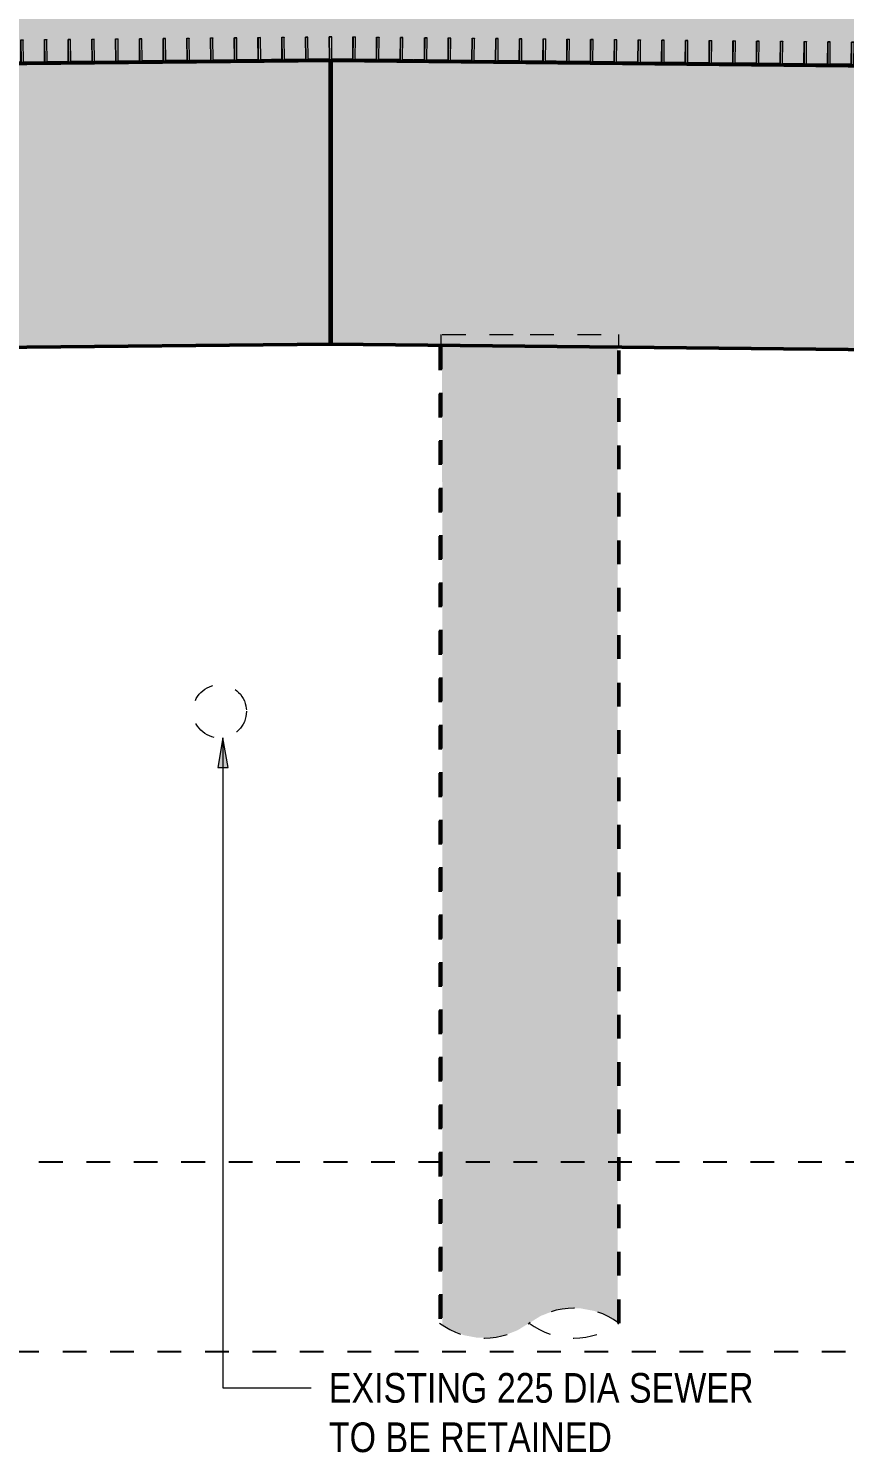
# Model space of a CAD drawing. Header units: metres. Extents: x -1693 to -1567, y 3 to 23.
# Drawn here: x -1625.35 to -1621.91, y 13.22 to 19.23 of the extents above; entities that cross this region are included whole.
import ezdxf

# ---------------------------------------------------------------- set-up
doc = ezdxf.new("R2010")
doc.units = ezdxf.units.M
doc.linetypes.add('Dash dot', pattern=[0.015875, 0.00635, -0.004763, 0, -0.004763])
doc.linetypes.add('JacobsDash', pattern=[0.0045, 0.003, -0.0015])
for name, color, linetype, lineweight in [('BRIDGE-ABUTMENT-CONC', 7, 'Continuous', 50), ('D-BDGE', 7, 'Continuous', 13), ('D-BDGE-FLOOR', 7, 'Continuous', 50), ('D-BDGE-FLOOR-PAT', 7, 'Continuous', 50), ('D-BDGE-FNDN-PILE-CONC', 7, 'Continuous', 50), ('D-BDGE-LINE', 7, 'Continuous', 9), ('D-ENHA-TEXT', 7, 'Continuous', 9)]:
    doc.layers.add(name, color=color, linetype=linetype, lineweight=lineweight)
for name, color, linetype, lineweight, true_color in [('BRIDGE-FRAMING-LINE-18-HID', 7, 'Continuous', 13, 0x8c8cc6), ('D-BDGE-FNDN', 7, 'Continuous', 13, 0x8c8cc6), ('D-BDGE-FNDN-LINES-18-HID', 7, 'Continuous', 13, 0x8c8cc6), ('D-BDGE-FRAMING', 7, 'Continuous', 13, 0x8c8cc6)]:
    doc.layers.add(name, color=color, linetype=linetype, lineweight=lineweight, true_color=true_color)
doc.styles.add('Arial Narrow', font='ARIALN.TTF', dxfattribs={"height": 0.125})

# ---------------------------------------------------------------- blocks, each defined once
blk = doc.blocks.new('01_SFO_FRP_Pile_CastInPlace_CS - CAST-IN-PLACE PILE - 0750-V50-DRG-2871022 - SECTION 3')
at = {"layer": 'D-BDGE-FNDN', "linetype": 'JacobsDash', "lineweight": 18, "true_color": 0xe1e1e1}
for points in [[(-1666.8674, 13.7083), (-1666.8115, 13.7083), (-1666.7548, 13.7189), (-1666.7009, 13.7398), (-1666.6476, 13.7728), (-1666.6476, 17.8885), (-1667.0185, 17.8922), (-1667.0185, 17.8922), (-1667.0182, 13.7634), (-1666.9801, 13.7398), (-1666.9262, 13.7189), (-1666.8694, 13.7083)], [(-1666.6476, 13.7728), (-1666.6026, 13.8006), (-1666.5487, 13.8215), (-1666.4919, 13.8321), (-1666.4341, 13.8321), (-1666.3773, 13.8215), (-1666.3233, 13.8006), (-1666.2786, 13.7729), (-1666.2786, 13.7729), (-1666.2791, 17.8847), (-1666.6476, 17.8884), (-1666.6476, 13.8006)]]:
    blk.add_hatch(color=254, dxfattribs=at).paths.add_polyline_path(points)
at = {"layer": 'D-BDGE-FNDN-LINES-18-HID', "color": 252, "linetype": 'JacobsDash', "lineweight": 18, "true_color": 0x888888}
for p, q in [((-1667.0236, 17.9381), (-1667.0236, 17.8923)), ((-1667.0191, 17.9381), (-1666.6476, 17.9381)), ((-1666.6476, 17.9381), (-1666.2781, 17.9381)), ((-1666.2736, 17.8848), (-1666.2736, 17.9381))]:
    blk.add_line(p, q, dxfattribs=at)
at = {"layer": 'D-BDGE-FNDN-PILE-CONC', "color": 252, "linetype": 'JacobsDash', "true_color": 0x888888}
for p, q in [((-1667.0236, 17.8923), (-1667.0236, 13.7667)), ((-1666.2736, 13.7702), (-1666.2736, 17.8848))]:
    blk.add_line(p, q, dxfattribs=at)
blk = doc.blocks.new('07_STR_DPS_PermadecPanel - 07_STR_DPS_PermadecPanel-V74-DRG-2871022 - SECTION 3')
at = {"layer": 'BRIDGE-FRAMING-LINE-18-HID', "color": 7, "linetype": 'JacobsDash'}
for p, q in [((-1668.8954, 19.1792), (-1668.8854, 19.1793)), ((-1668.8945, 19.0862), (-1668.8954, 19.1792)), ((-1668.8954, 19.1792), (-1668.8949, 19.1785)), ((-1668.8854, 19.1793), (-1668.8849, 19.1786)), ((-1668.7954, 19.1802), (-1668.7854, 19.1803)), ((-1668.7945, 19.0872), (-1668.7954, 19.1802)), ((-1668.7954, 19.1802), (-1668.7949, 19.1795)), ((-1668.7854, 19.1803), (-1668.7849, 19.1796)), ((-1668.6954, 19.1812), (-1668.6854, 19.1813)), ((-1668.6945, 19.0882), (-1668.6954, 19.1812)), ((-1668.6954, 19.1812), (-1668.6949, 19.1805)), ((-1668.6854, 19.1813), (-1668.6849, 19.1806)), ((-1668.5954, 19.1822), (-1668.5854, 19.1823)), ((-1668.5945, 19.0892), (-1668.5954, 19.1822)), ((-1668.5954, 19.1822), (-1668.5949, 19.1815)), ((-1668.5854, 19.1823), (-1668.5849, 19.1816)), ((-1668.4955, 19.1831), (-1668.4855, 19.1832)), ((-1668.4945, 19.0902), (-1668.4955, 19.1831)), ((-1668.4955, 19.1831), (-1668.495, 19.1825)), ((-1668.4855, 19.1832), (-1668.485, 19.1826)), ((-1668.3955, 19.1841), (-1668.3855, 19.1842)), ((-1668.3945, 19.0912), (-1668.3955, 19.1841)), ((-1668.3955, 19.1841), (-1668.395, 19.1835)), ((-1668.3855, 19.1842), (-1668.385, 19.1836)), ((-1668.9395, 19.0857), (-1668.8945, 19.0862)), ((-1668.9394, 19.0797), (-1668.9395, 19.0857)), ((-1668.9395, 19.0857), (-1668.939, 19.0851)), ((-1668.9391, 19.0793), (-1668.9394, 19.0797)), ((-1668.9389, 19.0791), (-1668.939, 19.0792)), ((-1668.8945, 19.0862), (-1668.894, 19.0856)), ((-1668.884, 19.0863), (-1668.7945, 19.0872)), ((-1668.7945, 19.0872), (-1668.794, 19.0865)), ((-1668.784, 19.0873), (-1668.6945, 19.0882)), ((-1668.6945, 19.0882), (-1668.694, 19.0875)), ((-1668.684, 19.0883), (-1668.5945, 19.0892)), ((-1668.5945, 19.0892), (-1668.594, 19.0885)), ((-1668.584, 19.0893), (-1668.4945, 19.0902)), ((-1668.4945, 19.0902), (-1668.494, 19.0895)), ((-1668.484, 19.0903), (-1668.3945, 19.0912)), ((-1668.3945, 19.0912), (-1668.394, 19.0905)), ((-1668.384, 19.0913), (-1668.3395, 19.0917)), ((-1668.3395, 19.0917), (-1668.339, 19.0911))]:
    blk.add_line(p, q, dxfattribs=at)
at = {"layer": 'D-BDGE-FRAMING', "color": 7}
for p, q in [((-1668.8849, 19.1786), (-1668.8949, 19.1785)), ((-1668.8949, 19.1785), (-1668.894, 19.0856)), ((-1668.884, 19.0857), (-1668.8849, 19.1786)), ((-1668.7849, 19.1796), (-1668.7949, 19.1795)), ((-1668.7949, 19.1795), (-1668.794, 19.0865)), ((-1668.784, 19.0866), (-1668.7849, 19.1796)), ((-1668.6849, 19.1806), (-1668.6949, 19.1805)), ((-1668.6949, 19.1805), (-1668.694, 19.0875)), ((-1668.684, 19.0876), (-1668.6849, 19.1806)), ((-1668.5849, 19.1816), (-1668.5949, 19.1815)), ((-1668.5949, 19.1815), (-1668.594, 19.0885)), ((-1668.584, 19.0886), (-1668.5849, 19.1816)), ((-1668.485, 19.1826), (-1668.495, 19.1825)), ((-1668.495, 19.1825), (-1668.494, 19.0895)), ((-1668.484, 19.0896), (-1668.485, 19.1826)), ((-1668.385, 19.1836), (-1668.395, 19.1835)), ((-1668.395, 19.1835), (-1668.394, 19.0905)), ((-1668.384, 19.0906), (-1668.385, 19.1836)), ((-1668.894, 19.0856), (-1668.939, 19.0851)), ((-1668.939, 19.0851), (-1668.9389, 19.0791)), ((-1668.9389, 19.0791), (-1668.339, 19.0851)), ((-1668.794, 19.0865), (-1668.884, 19.0857)), ((-1668.694, 19.0875), (-1668.784, 19.0866)), ((-1668.594, 19.0885), (-1668.684, 19.0876)), ((-1668.494, 19.0895), (-1668.584, 19.0886)), ((-1668.394, 19.0905), (-1668.484, 19.0896)), ((-1668.339, 19.0911), (-1668.384, 19.0906)), ((-1668.339, 19.0851), (-1668.339, 19.0911))]:
    blk.add_line(p, q, dxfattribs=at)
blk = doc.blocks.new('07_STR_DPS_PermadecPanel - 07_STR_DPS_PermadecPanel-V75-DRG-2871022 - SECTION 3')
at = {"layer": 'BRIDGE-FRAMING-LINE-18-HID', "color": 7, "linetype": 'JacobsDash'}
for p, q in [((-1668.295, 19.1852), (-1668.285, 19.1853)), ((-1668.2941, 19.0922), (-1668.295, 19.1852)), ((-1668.295, 19.1852), (-1668.2945, 19.1845)), ((-1668.285, 19.1853), (-1668.2845, 19.1846)), ((-1668.1951, 19.1862), (-1668.1851, 19.1863)), ((-1668.1941, 19.0932), (-1668.1951, 19.1862)), ((-1668.1951, 19.1862), (-1668.1945, 19.1855)), ((-1668.1851, 19.1863), (-1668.1845, 19.1856)), ((-1668.0951, 19.1872), (-1668.0851, 19.1873)), ((-1668.0941, 19.0942), (-1668.0951, 19.1872)), ((-1668.0951, 19.1872), (-1668.0946, 19.1865)), ((-1668.0851, 19.1873), (-1668.0846, 19.1866)), ((-1667.9951, 19.1882), (-1667.9851, 19.1883)), ((-1667.9941, 19.0952), (-1667.9951, 19.1882)), ((-1667.9951, 19.1882), (-1667.9946, 19.1875)), ((-1667.9851, 19.1883), (-1667.9846, 19.1876)), ((-1667.8951, 19.1892), (-1667.8851, 19.1893)), ((-1667.8941, 19.0962), (-1667.8951, 19.1892)), ((-1667.8951, 19.1892), (-1667.8946, 19.1885)), ((-1667.8851, 19.1893), (-1667.8846, 19.1886)), ((-1667.7951, 19.1901), (-1667.7851, 19.1902)), ((-1667.7941, 19.0972), (-1667.7951, 19.1901)), ((-1667.7951, 19.1901), (-1667.7946, 19.1895)), ((-1667.7851, 19.1902), (-1667.7846, 19.1896)), ((-1668.3391, 19.0917), (-1668.2941, 19.0922)), ((-1668.2941, 19.0922), (-1668.2936, 19.0916)), ((-1668.2836, 19.0923), (-1668.1941, 19.0932)), ((-1668.1941, 19.0932), (-1668.1936, 19.0925)), ((-1668.1836, 19.0933), (-1668.0941, 19.0942)), ((-1668.0941, 19.0942), (-1668.0936, 19.0935)), ((-1668.0836, 19.0943), (-1667.9941, 19.0952)), ((-1667.9941, 19.0952), (-1667.9936, 19.0945)), ((-1667.9836, 19.0953), (-1667.8941, 19.0962)), ((-1667.8941, 19.0962), (-1667.8936, 19.0955)), ((-1667.8836, 19.0963), (-1667.7941, 19.0972)), ((-1667.7941, 19.0972), (-1667.7936, 19.0965)), ((-1667.7836, 19.0973), (-1667.7391, 19.0977)), ((-1667.7391, 19.0977), (-1667.7386, 19.0971)), ((-1668.3391, 19.0857), (-1668.3391, 19.0917)), ((-1668.3391, 19.0917), (-1668.3386, 19.0911)), ((-1668.3386, 19.0851), (-1668.3389, 19.0856))]:
    blk.add_line(p, q, dxfattribs=at)
at = {"layer": 'D-BDGE-FRAMING', "color": 7}
for p, q in [((-1668.2845, 19.1846), (-1668.2945, 19.1845)), ((-1668.2945, 19.1845), (-1668.2936, 19.0916)), ((-1668.2836, 19.0917), (-1668.2845, 19.1846)), ((-1668.1845, 19.1856), (-1668.1945, 19.1855)), ((-1668.1945, 19.1855), (-1668.1936, 19.0925)), ((-1668.1836, 19.0926), (-1668.1845, 19.1856)), ((-1668.0846, 19.1866), (-1668.0946, 19.1865)), ((-1668.0946, 19.1865), (-1668.0936, 19.0935)), ((-1668.0836, 19.0936), (-1668.0846, 19.1866)), ((-1667.9846, 19.1876), (-1667.9946, 19.1875)), ((-1667.9946, 19.1875), (-1667.9936, 19.0945)), ((-1667.9836, 19.0946), (-1667.9846, 19.1876)), ((-1667.8846, 19.1886), (-1667.8946, 19.1885)), ((-1667.8946, 19.1885), (-1667.8936, 19.0955)), ((-1667.8836, 19.0956), (-1667.8846, 19.1886)), ((-1667.7846, 19.1896), (-1667.7946, 19.1895)), ((-1667.7946, 19.1895), (-1667.7936, 19.0965)), ((-1667.7836, 19.0966), (-1667.7846, 19.1896)), ((-1668.1936, 19.0925), (-1668.2836, 19.0917)), ((-1668.0936, 19.0935), (-1668.1836, 19.0926)), ((-1667.9936, 19.0945), (-1668.0836, 19.0936)), ((-1667.8936, 19.0955), (-1667.9836, 19.0946)), ((-1667.7936, 19.0965), (-1667.8836, 19.0956)), ((-1667.7386, 19.0971), (-1667.7836, 19.0966)), ((-1667.7386, 19.0911), (-1667.7386, 19.0971)), ((-1668.2936, 19.0916), (-1668.3386, 19.0911)), ((-1668.3386, 19.0851), (-1667.7386, 19.0911)), ((-1668.3386, 19.0911), (-1668.3386, 19.0851))]:
    blk.add_line(p, q, dxfattribs=at)
blk = doc.blocks.new('07_STR_DPS_PermadecPanel - 07_STR_DPS_PermadecPanel-V76-DRG-2871022 - SECTION 3')
at = {"layer": 'BRIDGE-FRAMING-LINE-18-HID', "color": 7, "linetype": 'JacobsDash'}
for p, q in [((-1667.0935, 19.0962), (-1667.0925, 19.1892)), ((-1667.0925, 19.1892), (-1667.0825, 19.1891)), ((-1667.0925, 19.1892), (-1667.092, 19.1885)), ((-1667.0825, 19.1891), (-1667.082, 19.1884)), ((-1666.9935, 19.0952), (-1666.9925, 19.1882)), ((-1666.9925, 19.1882), (-1666.9825, 19.1881)), ((-1666.9925, 19.1882), (-1666.992, 19.1875)), ((-1666.9825, 19.1881), (-1666.982, 19.1874)), ((-1666.8935, 19.0942), (-1666.8926, 19.1872)), ((-1666.8926, 19.1872), (-1666.8826, 19.1871)), ((-1666.8926, 19.1872), (-1666.892, 19.1865)), ((-1666.8826, 19.1871), (-1666.882, 19.1864)), ((-1666.7935, 19.0932), (-1666.7926, 19.1862)), ((-1666.7926, 19.1862), (-1666.7826, 19.1861)), ((-1666.7926, 19.1862), (-1666.792, 19.1855)), ((-1666.7826, 19.1861), (-1666.782, 19.1854)), ((-1666.6935, 19.0922), (-1666.6926, 19.1852)), ((-1666.6926, 19.1852), (-1666.6826, 19.1851)), ((-1666.6926, 19.1852), (-1666.6921, 19.1845)), ((-1666.6826, 19.1851), (-1666.6821, 19.1844)), ((-1666.5935, 19.0912), (-1666.5926, 19.1842)), ((-1666.5926, 19.1842), (-1666.5826, 19.1841)), ((-1666.5926, 19.1842), (-1666.5921, 19.1835)), ((-1666.5826, 19.1841), (-1666.5821, 19.1834)), ((-1667.1385, 19.0906), (-1667.1385, 19.0966)), ((-1667.1385, 19.0966), (-1667.0935, 19.0962)), ((-1667.1385, 19.0966), (-1667.138, 19.096)), ((-1667.0935, 19.0962), (-1667.093, 19.0955)), ((-1667.083, 19.0961), (-1666.9935, 19.0952)), ((-1666.9935, 19.0952), (-1666.993, 19.0945)), ((-1666.983, 19.0951), (-1666.8935, 19.0942)), ((-1666.8935, 19.0942), (-1666.893, 19.0935)), ((-1666.883, 19.0941), (-1666.7935, 19.0932)), ((-1666.7935, 19.0932), (-1666.793, 19.0925)), ((-1666.783, 19.0931), (-1666.6935, 19.0922)), ((-1666.6935, 19.0922), (-1666.693, 19.0915)), ((-1666.683, 19.0921), (-1666.5935, 19.0912)), ((-1667.138, 19.09), (-1667.1385, 19.0906)), ((-1666.5935, 19.0912), (-1666.593, 19.0905)), ((-1666.583, 19.0911), (-1666.5385, 19.0906)), ((-1666.5385, 19.0906), (-1666.538, 19.09))]:
    blk.add_line(p, q, dxfattribs=at)
at = {"layer": 'D-BDGE-FRAMING', "color": 7}
for p, q in [((-1667.092, 19.1885), (-1667.093, 19.0955)), ((-1667.082, 19.1884), (-1667.092, 19.1885)), ((-1667.083, 19.0954), (-1667.082, 19.1884)), ((-1666.992, 19.1875), (-1666.993, 19.0945)), ((-1666.982, 19.1874), (-1666.992, 19.1875)), ((-1666.983, 19.0944), (-1666.982, 19.1874)), ((-1666.892, 19.1865), (-1666.893, 19.0935)), ((-1666.882, 19.1864), (-1666.892, 19.1865)), ((-1666.883, 19.0934), (-1666.882, 19.1864)), ((-1666.792, 19.1855), (-1666.793, 19.0925)), ((-1666.782, 19.1854), (-1666.792, 19.1855)), ((-1666.783, 19.0924), (-1666.782, 19.1854)), ((-1666.6921, 19.1845), (-1666.693, 19.0915)), ((-1666.6821, 19.1844), (-1666.6921, 19.1845)), ((-1666.683, 19.0914), (-1666.6821, 19.1844)), ((-1666.5921, 19.1835), (-1666.593, 19.0905)), ((-1666.5821, 19.1834), (-1666.5921, 19.1835)), ((-1666.583, 19.0904), (-1666.5821, 19.1834)), ((-1667.093, 19.0955), (-1667.138, 19.096)), ((-1667.138, 19.096), (-1667.138, 19.09)), ((-1666.993, 19.0945), (-1667.083, 19.0954)), ((-1666.893, 19.0935), (-1666.983, 19.0944)), ((-1666.793, 19.0925), (-1666.883, 19.0934)), ((-1666.693, 19.0915), (-1666.783, 19.0924)), ((-1667.138, 19.09), (-1666.538, 19.084)), ((-1666.593, 19.0905), (-1666.683, 19.0914)), ((-1666.538, 19.09), (-1666.583, 19.0904)), ((-1666.538, 19.084), (-1666.538, 19.09))]:
    blk.add_line(p, q, dxfattribs=at)
blk = doc.blocks.new('07_STR_DPS_PermadecPanel - 07_STR_DPS_PermadecPanel-V77-DRG-2871022 - SECTION 3')
at = {"layer": 'BRIDGE-FRAMING-LINE-18-HID', "color": 7, "linetype": 'JacobsDash'}
for p, q in [((-1666.4935, 19.0902), (-1666.4926, 19.1832)), ((-1666.4926, 19.1832), (-1666.4826, 19.1831)), ((-1666.4926, 19.1832), (-1666.4921, 19.1825)), ((-1666.4826, 19.1831), (-1666.4821, 19.1824)), ((-1666.3935, 19.0892), (-1666.3926, 19.1822)), ((-1666.3926, 19.1822), (-1666.3826, 19.1821)), ((-1666.3926, 19.1822), (-1666.3921, 19.1815)), ((-1666.3826, 19.1821), (-1666.3821, 19.1814)), ((-1666.2935, 19.0882), (-1666.2926, 19.1812)), ((-1666.2926, 19.1812), (-1666.2826, 19.1811)), ((-1666.2926, 19.1812), (-1666.2921, 19.1805)), ((-1666.2826, 19.1811), (-1666.2821, 19.1804)), ((-1666.1935, 19.0872), (-1666.1926, 19.1802)), ((-1666.1926, 19.1802), (-1666.1826, 19.1801)), ((-1666.1926, 19.1802), (-1666.1921, 19.1795)), ((-1666.1826, 19.1801), (-1666.1821, 19.1794)), ((-1666.0935, 19.0862), (-1666.0926, 19.1792)), ((-1666.0926, 19.1792), (-1666.0826, 19.1791)), ((-1666.0926, 19.1792), (-1666.0921, 19.1785)), ((-1666.0826, 19.1791), (-1666.0821, 19.1784)), ((-1665.9935, 19.0852), (-1665.9926, 19.1782)), ((-1665.9926, 19.1782), (-1665.9826, 19.1781)), ((-1665.9926, 19.1782), (-1665.9921, 19.1775)), ((-1665.9826, 19.1781), (-1665.9821, 19.1774)), ((-1666.5386, 19.0846), (-1666.5385, 19.0906)), ((-1666.538, 19.084), (-1666.5386, 19.0846)), ((-1666.5385, 19.0906), (-1666.4935, 19.0902)), ((-1666.5385, 19.0906), (-1666.538, 19.09)), ((-1666.4935, 19.0902), (-1666.493, 19.0895)), ((-1666.483, 19.0901), (-1666.3935, 19.0892)), ((-1666.3935, 19.0892), (-1666.393, 19.0885)), ((-1666.383, 19.0891), (-1666.2935, 19.0882)), ((-1666.2935, 19.0882), (-1666.293, 19.0875)), ((-1666.283, 19.0881), (-1666.1935, 19.0872)), ((-1666.1935, 19.0872), (-1666.193, 19.0865)), ((-1666.183, 19.0871), (-1666.0935, 19.0862)), ((-1666.0935, 19.0862), (-1666.093, 19.0855)), ((-1666.083, 19.0861), (-1665.9935, 19.0852)), ((-1665.9935, 19.0852), (-1665.993, 19.0845)), ((-1665.983, 19.0851), (-1665.9385, 19.0846)), ((-1665.9385, 19.0846), (-1665.938, 19.084))]:
    blk.add_line(p, q, dxfattribs=at)
at = {"layer": 'D-BDGE-FRAMING', "color": 7}
for p, q in [((-1666.4921, 19.1825), (-1666.493, 19.0895)), ((-1666.4821, 19.1824), (-1666.4921, 19.1825)), ((-1666.483, 19.0894), (-1666.4821, 19.1824)), ((-1666.3921, 19.1815), (-1666.393, 19.0885)), ((-1666.3821, 19.1814), (-1666.3921, 19.1815)), ((-1666.383, 19.0884), (-1666.3821, 19.1814)), ((-1666.2921, 19.1805), (-1666.293, 19.0875)), ((-1666.2821, 19.1804), (-1666.2921, 19.1805)), ((-1666.283, 19.0874), (-1666.2821, 19.1804)), ((-1666.1921, 19.1795), (-1666.193, 19.0865)), ((-1666.1821, 19.1794), (-1666.1921, 19.1795)), ((-1666.183, 19.0864), (-1666.1821, 19.1794)), ((-1666.0921, 19.1785), (-1666.093, 19.0855)), ((-1666.0821, 19.1784), (-1666.0921, 19.1785)), ((-1666.083, 19.0854), (-1666.0821, 19.1784)), ((-1665.9921, 19.1775), (-1665.993, 19.0845)), ((-1665.9821, 19.1774), (-1665.9921, 19.1775)), ((-1665.983, 19.0844), (-1665.9821, 19.1774)), ((-1666.493, 19.0895), (-1666.538, 19.09)), ((-1666.538, 19.09), (-1666.538, 19.084)), ((-1666.538, 19.084), (-1665.9381, 19.078)), ((-1666.393, 19.0885), (-1666.483, 19.0894)), ((-1666.293, 19.0875), (-1666.383, 19.0884)), ((-1666.193, 19.0865), (-1666.283, 19.0874)), ((-1666.093, 19.0855), (-1666.183, 19.0864)), ((-1665.993, 19.0845), (-1666.083, 19.0854)), ((-1665.938, 19.084), (-1665.983, 19.0844)), ((-1665.9381, 19.078), (-1665.938, 19.084))]:
    blk.add_line(p, q, dxfattribs=at)
blk = doc.blocks.new('07_STR_DPS_PermadecPanel - 07_STR_DPS_PermadecPanel-V78-DRG-2871022 - SECTION 3')
at = {"layer": 'BRIDGE-FRAMING-LINE-18-HID', "color": 7, "linetype": 'JacobsDash'}
for p, q in [((-1665.8935, 19.0842), (-1665.8926, 19.1772)), ((-1665.8926, 19.1772), (-1665.8826, 19.1771)), ((-1665.8926, 19.1772), (-1665.8921, 19.1765)), ((-1665.8826, 19.1771), (-1665.8821, 19.1764)), ((-1665.7935, 19.0832), (-1665.7926, 19.1762)), ((-1665.7926, 19.1762), (-1665.7826, 19.1761)), ((-1665.7926, 19.1762), (-1665.7921, 19.1755)), ((-1665.7826, 19.1761), (-1665.7821, 19.1754)), ((-1665.6935, 19.0822), (-1665.6926, 19.1752)), ((-1665.6926, 19.1752), (-1665.6826, 19.1751)), ((-1665.6926, 19.1752), (-1665.6921, 19.1745)), ((-1665.6826, 19.1751), (-1665.6821, 19.1744)), ((-1665.5936, 19.0812), (-1665.5926, 19.1742)), ((-1665.5926, 19.1742), (-1665.5826, 19.1741)), ((-1665.5926, 19.1742), (-1665.5921, 19.1735)), ((-1665.5826, 19.1741), (-1665.5821, 19.1734)), ((-1665.4936, 19.0802), (-1665.4926, 19.1732)), ((-1665.4926, 19.1732), (-1665.4826, 19.1731)), ((-1665.4926, 19.1732), (-1665.4921, 19.1725)), ((-1665.4826, 19.1731), (-1665.4821, 19.1724)), ((-1665.3936, 19.0792), (-1665.3926, 19.1722)), ((-1665.3926, 19.1722), (-1665.3826, 19.1721)), ((-1665.3926, 19.1722), (-1665.3921, 19.1715)), ((-1665.3826, 19.1721), (-1665.3821, 19.1714)), ((-1665.9386, 19.0786), (-1665.9385, 19.0846)), ((-1665.9381, 19.078), (-1665.9386, 19.0786)), ((-1665.9385, 19.0846), (-1665.8935, 19.0842)), ((-1665.9385, 19.0846), (-1665.938, 19.084)), ((-1665.8935, 19.0842), (-1665.893, 19.0835)), ((-1665.883, 19.0841), (-1665.7935, 19.0832)), ((-1665.7935, 19.0832), (-1665.793, 19.0825)), ((-1665.783, 19.0831), (-1665.6935, 19.0822)), ((-1665.6935, 19.0822), (-1665.693, 19.0815)), ((-1665.683, 19.0821), (-1665.5936, 19.0812)), ((-1665.5936, 19.0812), (-1665.593, 19.0805)), ((-1665.583, 19.0811), (-1665.4936, 19.0802)), ((-1665.4936, 19.0802), (-1665.493, 19.0795)), ((-1665.483, 19.0801), (-1665.3936, 19.0792)), ((-1665.3936, 19.0792), (-1665.393, 19.0785)), ((-1665.383, 19.0791), (-1665.3386, 19.0786)), ((-1665.3386, 19.0786), (-1665.338, 19.078))]:
    blk.add_line(p, q, dxfattribs=at)
at = {"layer": 'D-BDGE-FRAMING', "color": 7}
for p, q in [((-1665.8921, 19.1765), (-1665.893, 19.0835)), ((-1665.8821, 19.1764), (-1665.8921, 19.1765)), ((-1665.883, 19.0834), (-1665.8821, 19.1764)), ((-1665.7921, 19.1755), (-1665.793, 19.0825)), ((-1665.7821, 19.1754), (-1665.7921, 19.1755)), ((-1665.783, 19.0824), (-1665.7821, 19.1754)), ((-1665.6921, 19.1745), (-1665.693, 19.0815)), ((-1665.6821, 19.1744), (-1665.6921, 19.1745)), ((-1665.683, 19.0814), (-1665.6821, 19.1744)), ((-1665.5921, 19.1735), (-1665.593, 19.0805)), ((-1665.5821, 19.1734), (-1665.5921, 19.1735)), ((-1665.583, 19.0804), (-1665.5821, 19.1734)), ((-1665.4921, 19.1725), (-1665.493, 19.0795)), ((-1665.4821, 19.1724), (-1665.4921, 19.1725)), ((-1665.483, 19.0794), (-1665.4821, 19.1724)), ((-1665.3921, 19.1715), (-1665.393, 19.0785)), ((-1665.3821, 19.1714), (-1665.3921, 19.1715)), ((-1665.383, 19.0784), (-1665.3821, 19.1714)), ((-1665.938, 19.084), (-1665.9381, 19.078)), ((-1665.9381, 19.078), (-1665.3381, 19.072)), ((-1665.893, 19.0835), (-1665.938, 19.084)), ((-1665.793, 19.0825), (-1665.883, 19.0834)), ((-1665.693, 19.0815), (-1665.783, 19.0824)), ((-1665.593, 19.0805), (-1665.683, 19.0814)), ((-1665.493, 19.0795), (-1665.583, 19.0804)), ((-1665.393, 19.0785), (-1665.483, 19.0794)), ((-1665.338, 19.078), (-1665.383, 19.0784)), ((-1665.3381, 19.072), (-1665.338, 19.078))]:
    blk.add_line(p, q, dxfattribs=at)
blk = doc.blocks.new('07_STR_DPS_PermadecPanel - 07_STR_DPS_PermadecPanel-V79-DRG-2871022 - SECTION 3')
at = {"layer": 'BRIDGE-FRAMING-LINE-18-HID', "color": 7, "linetype": 'JacobsDash'}
for p, q in [((-1665.2936, 19.0782), (-1665.2926, 19.1712)), ((-1665.2926, 19.1712), (-1665.2826, 19.1711)), ((-1665.2926, 19.1712), (-1665.2921, 19.1705)), ((-1665.2826, 19.1711), (-1665.2821, 19.1704)), ((-1665.1936, 19.0772), (-1665.1926, 19.1702)), ((-1665.1926, 19.1702), (-1665.1826, 19.1701)), ((-1665.1926, 19.1702), (-1665.1921, 19.1695)), ((-1665.1826, 19.1701), (-1665.1821, 19.1694)), ((-1665.0936, 19.0762), (-1665.0926, 19.1692)), ((-1665.0926, 19.1692), (-1665.0826, 19.1691)), ((-1665.0926, 19.1692), (-1665.0921, 19.1685)), ((-1665.0826, 19.1691), (-1665.0821, 19.1684)), ((-1664.9936, 19.0752), (-1664.9927, 19.1682)), ((-1664.9927, 19.1682), (-1664.9827, 19.1681)), ((-1664.9927, 19.1682), (-1664.9921, 19.1675)), ((-1664.9827, 19.1681), (-1664.9821, 19.1674)), ((-1664.8936, 19.0742), (-1664.8927, 19.1672)), ((-1664.8927, 19.1672), (-1664.8827, 19.1671)), ((-1664.8927, 19.1672), (-1664.8921, 19.1665)), ((-1664.8827, 19.1671), (-1664.8821, 19.1664)), ((-1664.7936, 19.0732), (-1664.7927, 19.1662)), ((-1664.7927, 19.1662), (-1664.7827, 19.1661)), ((-1664.7927, 19.1662), (-1664.7921, 19.1655)), ((-1664.7827, 19.1661), (-1664.7821, 19.1654)), ((-1665.3386, 19.0726), (-1665.3386, 19.0786)), ((-1665.3386, 19.0786), (-1665.2936, 19.0782)), ((-1665.3386, 19.0786), (-1665.338, 19.078)), ((-1665.3381, 19.072), (-1665.3386, 19.0726)), ((-1665.2936, 19.0782), (-1665.293, 19.0775)), ((-1665.283, 19.0781), (-1665.1936, 19.0772)), ((-1665.1936, 19.0772), (-1665.1931, 19.0765)), ((-1665.183, 19.0771), (-1665.0936, 19.0762)), ((-1665.0936, 19.0762), (-1665.0931, 19.0755)), ((-1665.0831, 19.0761), (-1664.9936, 19.0752)), ((-1664.9936, 19.0752), (-1664.9931, 19.0745)), ((-1664.9831, 19.0751), (-1664.8936, 19.0742)), ((-1664.8936, 19.0742), (-1664.8931, 19.0735)), ((-1664.8831, 19.0741), (-1664.7936, 19.0732)), ((-1664.7936, 19.0732), (-1664.7931, 19.0725)), ((-1664.7831, 19.0731), (-1664.7386, 19.0726)), ((-1664.7386, 19.0726), (-1664.7381, 19.072))]:
    blk.add_line(p, q, dxfattribs=at)
at = {"layer": 'D-BDGE-FRAMING', "color": 7}
for p, q in [((-1665.2921, 19.1705), (-1665.293, 19.0775)), ((-1665.2821, 19.1704), (-1665.2921, 19.1705)), ((-1665.283, 19.0774), (-1665.2821, 19.1704)), ((-1665.1921, 19.1695), (-1665.1931, 19.0765)), ((-1665.1821, 19.1694), (-1665.1921, 19.1695)), ((-1665.1831, 19.0764), (-1665.1821, 19.1694)), ((-1665.0921, 19.1685), (-1665.0931, 19.0755)), ((-1665.0821, 19.1684), (-1665.0921, 19.1685)), ((-1665.0831, 19.0754), (-1665.0821, 19.1684)), ((-1664.9921, 19.1675), (-1664.9931, 19.0745)), ((-1664.9821, 19.1674), (-1664.9921, 19.1675)), ((-1664.9831, 19.0744), (-1664.9821, 19.1674)), ((-1664.8921, 19.1665), (-1664.8931, 19.0735)), ((-1664.8821, 19.1664), (-1664.8921, 19.1665)), ((-1664.8831, 19.0734), (-1664.8821, 19.1664)), ((-1664.7921, 19.1655), (-1664.7931, 19.0725)), ((-1664.7821, 19.1654), (-1664.7921, 19.1655)), ((-1664.7831, 19.0724), (-1664.7821, 19.1654)), ((-1665.338, 19.078), (-1665.3381, 19.072)), ((-1665.3381, 19.072), (-1664.7381, 19.066)), ((-1665.293, 19.0775), (-1665.338, 19.078)), ((-1665.1931, 19.0765), (-1665.283, 19.0774)), ((-1665.0931, 19.0755), (-1665.1831, 19.0764)), ((-1664.9931, 19.0745), (-1665.0831, 19.0754)), ((-1664.8931, 19.0735), (-1664.9831, 19.0744)), ((-1664.7931, 19.0725), (-1664.8831, 19.0734)), ((-1664.7381, 19.072), (-1664.7831, 19.0724)), ((-1664.7381, 19.066), (-1664.7381, 19.072))]:
    blk.add_line(p, q, dxfattribs=at)
blk = doc.blocks.new('CS_DET_Pile-Column_BreakLine - Tubular BreakLine-5609781-DRG-2871022 - SECTION 3')
at = {"layer": 'D-BDGE-LINE', "color": 8, "linetype": 'JacobsDash', "lineweight": 18, "true_color": 0x808080}
for centre, start, end in [((-1666.463, 13.5201), 52.95733, 127.04267), ((-1666.8405, 14.0203), 232.95733, 307.04267), ((-1666.463, 14.0203), 232.95733, 307.04267)]:
    blk.add_arc(centre, 0.3133, start, end, dxfattribs=at)

msp = doc.modelspace()

# ---------------------------------------------------------------- hatches: boundary and pattern name
at = {"layer": 'BRIDGE-ABUTMENT-CONC', "true_color": 0xc0c0c0}
for points in [[(-1634.533, 17.7922), (-1631.3267, 17.8243), (-1631.2277, 17.9253), (-1628.7282, 17.9503), (-1628.6272, 17.8514), (-1624.078, 17.8969), (-1624.078, 19.0932), (-1634.5329, 18.9892), (-1634.533, 17.8117)], [(-1612.1431, 17.777), (-1612.143, 18.9733), (-1620.753, 19.0598), (-1624.078, 19.0932), (-1624.078, 17.8969), (-1616.1381, 17.8171), (-1616.1381, 17.8178), (-1615.9058, 18.0455), (-1615.0057, 18.0365), (-1614.778, 17.8035), (-1612.3435, 17.779)]]:
    msp.add_hatch(color=9, dxfattribs=at).paths.add_polyline_path(points)
at = {"layer": 'D-BDGE-FLOOR-PAT', "true_color": 0xc0c0c0}
h = msp.add_hatch(color=9, dxfattribs=at)
h.paths.add_polyline_path([(-1612.1426, 18.9733), (-1612.143, 19.3483), (-1612.1538, 19.3483), (-1612.1538, 19.3159), (-1612.5309, 19.3159), (-1612.5309, 19.3522), (-1620.6624, 19.4339), (-1624.0742, 19.4682), (-1634.5328, 19.3642), (-1634.5328, 18.9892), (-1624.0471, 19.093), (-1612.143, 18.9733)])
h.paths.add_polyline_path([(-1612.8383, 19.1373), (-1612.8522, 19.138), (-1612.8655, 19.1419), (-1612.8774, 19.1489), (-1612.8874, 19.1586), (-1612.8947, 19.1704), (-1612.899, 19.1835), (-1612.9, 19.1974), (-1612.8977, 19.211), (-1612.8922, 19.2237), (-1612.8838, 19.2348), (-1612.873, 19.2435), (-1612.8604, 19.2493), (-1612.8468, 19.252), (-1612.833, 19.2514), (-1612.8197, 19.2474), (-1612.8077, 19.2404), (-1612.7978, 19.2307), (-1612.7905, 19.219), (-1612.7862, 19.2058), (-1612.7851, 19.192), (-1612.7875, 19.1783), (-1612.793, 19.1656), (-1612.8014, 19.1546), (-1612.8122, 19.1459), (-1612.8247, 19.14), (-1612.835, 19.138)])
h.paths.add_polyline_path([(-1613.0033, 19.1389), (-1613.0172, 19.1395), (-1613.0305, 19.1435), (-1613.0424, 19.1505), (-1613.0524, 19.1602), (-1613.0604, 19.174), (-1613.064, 19.1851), (-1613.065, 19.1989), (-1613.0627, 19.2126), (-1613.0572, 19.2253), (-1613.0488, 19.2363), (-1613.038, 19.245), (-1613.0243, 19.2511), (-1613.0118, 19.2536), (-1612.998, 19.2529), (-1612.9847, 19.249), (-1612.9727, 19.242), (-1612.9628, 19.2323), (-1612.9555, 19.2205), (-1612.9512, 19.2074), (-1612.9501, 19.1935), (-1612.9525, 19.1799), (-1612.958, 19.1672), (-1612.9664, 19.1561), (-1612.9772, 19.1474), (-1612.9897, 19.1416), (-1613, 19.1395)])
h.paths.add_polyline_path([(-1613.1683, 19.1405), (-1613.1822, 19.1411), (-1613.1955, 19.145), (-1613.2074, 19.1521), (-1613.2174, 19.1617), (-1613.2249, 19.174), (-1613.229, 19.1867), (-1613.23, 19.2005), (-1613.2277, 19.2142), (-1613.2222, 19.2269), (-1613.2138, 19.2379), (-1613.203, 19.2466), (-1613.1904, 19.2525), (-1613.1768, 19.2551), (-1613.163, 19.2545), (-1613.1497, 19.2505), (-1613.1377, 19.2435), (-1613.1278, 19.2339), (-1613.1205, 19.2221), (-1613.1162, 19.2089), (-1613.1151, 19.1951), (-1613.1175, 19.1814), (-1613.123, 19.1687), (-1613.1314, 19.1577), (-1613.1422, 19.149), (-1613.1547, 19.1431)])
h.paths.add_polyline_path([(-1613.4983, 19.1405), (-1613.5122, 19.1411), (-1613.5255, 19.145), (-1613.5374, 19.1521), (-1613.5474, 19.1617), (-1613.5549, 19.174), (-1613.559, 19.1867), (-1613.56, 19.2005), (-1613.5577, 19.2142), (-1613.5522, 19.2269), (-1613.5438, 19.2379), (-1613.533, 19.2466), (-1613.5204, 19.2525), (-1613.5068, 19.2551), (-1613.493, 19.2545), (-1613.4797, 19.2505), (-1613.4677, 19.2435), (-1613.4578, 19.2339), (-1613.4505, 19.2221), (-1613.4462, 19.2089), (-1613.4451, 19.1951), (-1613.4475, 19.1814), (-1613.453, 19.1687), (-1613.4614, 19.1577), (-1613.4722, 19.149), (-1613.4847, 19.1431), (-1613.495, 19.1411)])
h.paths.add_polyline_path([(-1613.6633, 19.142), (-1613.6772, 19.1427), (-1613.6905, 19.1466), (-1613.7024, 19.1536), (-1613.7124, 19.1633), (-1613.7197, 19.1751), (-1613.724, 19.1882), (-1613.725, 19.2021), (-1613.7227, 19.2157), (-1613.7172, 19.2284), (-1613.7088, 19.2395), (-1613.698, 19.2482), (-1613.6854, 19.254), (-1613.6718, 19.2567), (-1613.658, 19.2561), (-1613.6447, 19.2521), (-1613.6327, 19.2451), (-1613.6228, 19.2354), (-1613.6155, 19.2237), (-1613.6112, 19.2105), (-1613.6101, 19.1967), (-1613.6125, 19.183), (-1613.618, 19.1703), (-1613.6264, 19.1593), (-1613.6372, 19.1506), (-1613.6497, 19.1447), (-1613.66, 19.1427)])
h.paths.add_polyline_path([(-1613.3333, 19.142), (-1613.3488, 19.1431), (-1613.3605, 19.1466), (-1613.3724, 19.1536), (-1613.3824, 19.1633), (-1613.3897, 19.1751), (-1613.394, 19.1882), (-1613.395, 19.2021), (-1613.3927, 19.2157), (-1613.3872, 19.2284), (-1613.3788, 19.2395), (-1613.368, 19.2482), (-1613.3554, 19.254), (-1613.3418, 19.2567), (-1613.328, 19.2561), (-1613.3147, 19.2521), (-1613.3027, 19.2451), (-1613.2928, 19.2354), (-1613.2855, 19.2237), (-1613.2812, 19.2105), (-1613.2801, 19.1967), (-1613.2825, 19.183), (-1613.288, 19.1703), (-1613.2964, 19.1593), (-1613.3072, 19.1506), (-1613.3197, 19.1447), (-1613.3329, 19.1421)])
at = {"layer": 'D-ENHA-TEXT'}
msp.add_hatch(color=256, dxfattribs=at).paths.add_polyline_path([(-1624.5333, 16.2375), (-1624.5554, 16.1125), (-1624.5113, 16.1125)])

# ---------------------------------------------------------------- linework, layer by layer
at = {"layer": 'BRIDGE-ABUTMENT-CONC'}
for p, q in [((-1624.078, 17.8969), (-1628.6272, 17.8514)), ((-1616.1381, 17.8171), (-1624.0779, 17.8969))]:
    msp.add_line(p, q, dxfattribs=at)
at = {"layer": 'BRIDGE-FRAMING-LINE-18-HID', "color": 7, "linetype": 'JacobsDash'}
for p, q in [((-1624.2852, 19.1912), (-1624.2752, 19.1913)), ((-1624.2843, 19.0982), (-1624.2852, 19.1912)), ((-1624.2852, 19.1912), (-1624.2847, 19.1905)), ((-1624.2752, 19.1913), (-1624.2747, 19.1906)), ((-1624.1852, 19.1922), (-1624.1752, 19.1923)), ((-1624.1843, 19.0992), (-1624.1852, 19.1922)), ((-1624.1852, 19.1922), (-1624.1847, 19.1915)), ((-1624.1752, 19.1923), (-1624.1747, 19.1916)), ((-1624.0852, 19.1932), (-1624.0752, 19.1933)), ((-1624.0843, 19.1002), (-1624.0852, 19.1932)), ((-1624.0852, 19.1932), (-1624.0847, 19.1925)), ((-1624.0752, 19.1933), (-1624.0747, 19.1926)), ((-1623.9861, 19.0996), (-1623.9852, 19.1926)), ((-1623.9852, 19.1926), (-1623.9752, 19.1925)), ((-1623.9852, 19.1926), (-1623.9847, 19.1919)), ((-1623.9752, 19.1925), (-1623.9747, 19.1918)), ((-1623.8861, 19.0986), (-1623.8852, 19.1916)), ((-1623.8852, 19.1916), (-1623.8752, 19.1915)), ((-1623.8852, 19.1916), (-1623.8847, 19.1909)), ((-1623.8752, 19.1915), (-1623.8747, 19.1908)), ((-1623.7862, 19.0976), (-1623.7852, 19.1906)), ((-1623.7852, 19.1906), (-1623.7752, 19.1905)), ((-1623.7852, 19.1906), (-1623.7847, 19.1899)), ((-1623.7752, 19.1905), (-1623.7747, 19.1898)), ((-1624.3293, 19.0977), (-1624.2843, 19.0982)), ((-1624.3292, 19.0917), (-1624.3293, 19.0977)), ((-1624.3293, 19.0977), (-1624.3288, 19.0971)), ((-1624.2843, 19.0982), (-1624.2838, 19.0976)), ((-1624.2738, 19.0983), (-1624.1843, 19.0992)), ((-1624.1843, 19.0992), (-1624.1838, 19.0985)), ((-1624.1738, 19.0993), (-1624.0843, 19.1002)), ((-1624.0843, 19.1002), (-1624.0838, 19.0995)), ((-1624.0738, 19.1003), (-1624.0731, 19.1003)), ((-1624.0732, 19.0944), (-1624.0732, 19.1004)), ((-1624.0732, 19.1004), (-1623.9861, 19.0996)), ((-1624.0732, 19.1004), (-1624.0727, 19.0998)), ((-1624.0727, 19.0938), (-1624.0732, 19.0944)), ((-1624.0731, 19.1003), (-1624.0731, 19.0996)), ((-1624.0726, 19.0997), (-1624.0731, 19.1003)), ((-1623.9861, 19.0996), (-1623.9856, 19.0989)), ((-1623.9756, 19.0995), (-1623.8861, 19.0986)), ((-1623.8861, 19.0986), (-1623.8856, 19.0979)), ((-1623.8756, 19.0985), (-1623.7862, 19.0976)), ((-1623.7862, 19.0976), (-1623.7856, 19.0969)), ((-1623.7756, 19.0975), (-1623.7312, 19.097)), ((-1623.7312, 19.097), (-1623.7306, 19.0964)), ((-1624.3287, 19.0911), (-1624.3291, 19.0916))]:
    msp.add_line(p, q, dxfattribs=at)
at = {"layer": 'BRIDGE-FRAMING-LINE-18-HID', "color": 7, "linetype": 'JacobsDash', "lineweight": 18}
for p, q in [((-1624.0792, 19.0969), (-1624.078, 19.0969)), ((-1624.078, 19.0969), (-1624.0786, 19.0969))]:
    msp.add_line(p, q, dxfattribs=at)
at = {"layer": 'D-BDGE', "lineweight": 9}
for p, q in [((-1634.5323, 18.9957), (-1624.0813, 19.0996)), ((-1634.5323, 18.9897), (-1624.0813, 19.0936)), ((-1624.0813, 19.0996), (-1611.7321, 18.9767)), ((-1624.0813, 19.0936), (-1611.7321, 18.9707))]:
    msp.add_line(p, q, dxfattribs=at)
at = {"layer": 'D-BDGE', "color": 9, "lineweight": 60, "true_color": 0xc0c0c0}
msp.add_line((-1624.0781, 17.8969), (-1624.0781, 19.0969), dxfattribs=at)
at = {"layer": 'D-BDGE', "color": 7, "lineweight": 9, "true_color": 0xffffff}
for p, q in [((-1624.078, 17.8969), (-1624.078, 19.0969)), ((-1624.078, 19.0969), (-1624.078, 17.8969))]:
    msp.add_line(p, q, dxfattribs=at)
at = {"layer": 'D-BDGE', "color": 8, "linetype": 'JacobsDash', "lineweight": 50, "true_color": 0x808080}
for p, q in [((-1623.6168, 17.8881), (-1623.6168, 13.768)), ((-1622.8647, 13.7702), (-1622.8647, 17.8881))]:
    msp.add_line(p, q, dxfattribs=at)
at = {"layer": 'D-BDGE', "color": 17, "linetype": 'Dash dot', "lineweight": 25, "true_color": 0x804040}
msp.add_line((-1647.5087, 14.45), (-1611.0087, 14.45), dxfattribs=at)
at = {"layer": 'D-BDGE', "color": 53, "linetype": 'Dash dot', "lineweight": 25, "true_color": 0xc8c33c}
msp.add_line((-1647.4087, 13.65), (-1611.0087, 13.65), dxfattribs=at)
at = {"layer": 'D-BDGE', "color": 164, "linetype": 'JacobsDash', "lineweight": 9, "true_color": 0x002699}
msp.add_circle((-1624.5466, 16.3496), 0.1125, dxfattribs=at)
at = {"layer": 'D-BDGE-FLOOR'}
for p, q in [((-1625.528, 19.0788), (-1624.0726, 19.0932)), ((-1624.0726, 19.0932), (-1613.8407, 18.9902))]:
    msp.add_line(p, q, dxfattribs=at)
at = {"layer": 'D-BDGE-FRAMING', "color": 7}
for p, q in [((-1624.2747, 19.1906), (-1624.2847, 19.1905)), ((-1624.2847, 19.1905), (-1624.2838, 19.0976)), ((-1624.2738, 19.0977), (-1624.2747, 19.1906)), ((-1624.1747, 19.1916), (-1624.1847, 19.1915)), ((-1624.1847, 19.1915), (-1624.1838, 19.0985)), ((-1624.1738, 19.0986), (-1624.1747, 19.1916)), ((-1624.0747, 19.1926), (-1624.0847, 19.1925)), ((-1624.0847, 19.1925), (-1624.0838, 19.0995)), ((-1624.0738, 19.0996), (-1624.0747, 19.1926)), ((-1623.9847, 19.1919), (-1623.9856, 19.0989)), ((-1623.9747, 19.1918), (-1623.9847, 19.1919)), ((-1623.9756, 19.0988), (-1623.9747, 19.1918)), ((-1623.8847, 19.1909), (-1623.8856, 19.0979)), ((-1623.8747, 19.1908), (-1623.8847, 19.1909)), ((-1623.8756, 19.0978), (-1623.8747, 19.1908)), ((-1623.7847, 19.1899), (-1623.7856, 19.0969)), ((-1623.7747, 19.1898), (-1623.7847, 19.1899)), ((-1623.7756, 19.0968), (-1623.7747, 19.1898)), ((-1624.2838, 19.0976), (-1624.3288, 19.0971)), ((-1624.3288, 19.0971), (-1624.3287, 19.0911)), ((-1624.3287, 19.0911), (-1624.0726, 19.0937)), ((-1624.1838, 19.0985), (-1624.2738, 19.0977)), ((-1624.0838, 19.0995), (-1624.1738, 19.0986)), ((-1624.0726, 19.0997), (-1624.0738, 19.0996)), ((-1623.9856, 19.0989), (-1624.0727, 19.0998)), ((-1624.0727, 19.0998), (-1624.0727, 19.0938)), ((-1624.0727, 19.0938), (-1623.7307, 19.0904)), ((-1624.0726, 19.0937), (-1624.0726, 19.0997)), ((-1623.8856, 19.0979), (-1623.9756, 19.0988)), ((-1623.7856, 19.0969), (-1623.8756, 19.0978)), ((-1623.7306, 19.0964), (-1623.7756, 19.0968)), ((-1623.7307, 19.0904), (-1623.7306, 19.0964))]:
    msp.add_line(p, q, dxfattribs=at)
at = {"layer": 'D-ENHA-TEXT'}
for p, q in [((-1624.5333, 16.2375), (-1624.5554, 16.1125)), ((-1624.5113, 16.1125), (-1624.5333, 16.2375)), ((-1624.5333, 16.2375), (-1624.5333, 13.4972)), ((-1624.5554, 16.1125), (-1624.5113, 16.1125)), ((-1624.5333, 13.4972), (-1624.1617, 13.4972))]:
    msp.add_line(p, q, dxfattribs=at)

# ---------------------------------------------------------------- block references
at = {"layer": 'BRIDGE-FRAMING-LINE-18-HID', "color": 7, "linetype": 'JacobsDash'}
for name in ['07_STR_DPS_PermadecPanel - 07_STR_DPS_PermadecPanel-V74-DRG-2871022 - SECTION 3', '07_STR_DPS_PermadecPanel - 07_STR_DPS_PermadecPanel-V75-DRG-2871022 - SECTION 3', '07_STR_DPS_PermadecPanel - 07_STR_DPS_PermadecPanel-V76-DRG-2871022 - SECTION 3', '07_STR_DPS_PermadecPanel - 07_STR_DPS_PermadecPanel-V77-DRG-2871022 - SECTION 3', '07_STR_DPS_PermadecPanel - 07_STR_DPS_PermadecPanel-V78-DRG-2871022 - SECTION 3', '07_STR_DPS_PermadecPanel - 07_STR_DPS_PermadecPanel-V79-DRG-2871022 - SECTION 3']:
    msp.add_blockref(name, (43.4095, 0), dxfattribs=at)
at = {"layer": 'D-BDGE-FNDN-LINES-18-HID', "color": 252, "linetype": 'JacobsDash', "lineweight": 18, "true_color": 0x888888}
msp.add_blockref('01_SFO_FRP_Pile_CastInPlace_CS - CAST-IN-PLACE PILE - 0750-V50-DRG-2871022 - SECTION 3', (43.4095, 0), dxfattribs=at)
at = {"layer": 'D-BDGE-LINE', "color": 8, "linetype": 'JacobsDash', "true_color": 0x808080}
msp.add_blockref('CS_DET_Pile-Column_BreakLine - Tubular BreakLine-5609781-DRG-2871022 - SECTION 3', (43.4095, 0), dxfattribs=at)

# ---------------------------------------------------------------- texts
at = {"layer": 'D-ENHA-TEXT', "char_height": 0.125, "attachment_point": 1, "style": 'Arial Narrow', "bg_fill": 3, "box_fill_scale": 1, "bg_fill_color": 256, "bg_fill_transparency": 0}
for s, insert in [('EXISTING 225 DIA SEWER ', (-1624.0867, 13.5597)), ('TO BE RETAINED', (-1624.0867, 13.3513))]:
    msp.add_mtext(s, dxfattribs=dict(at, insert=insert))

doc.saveas('drawing.dxf')
